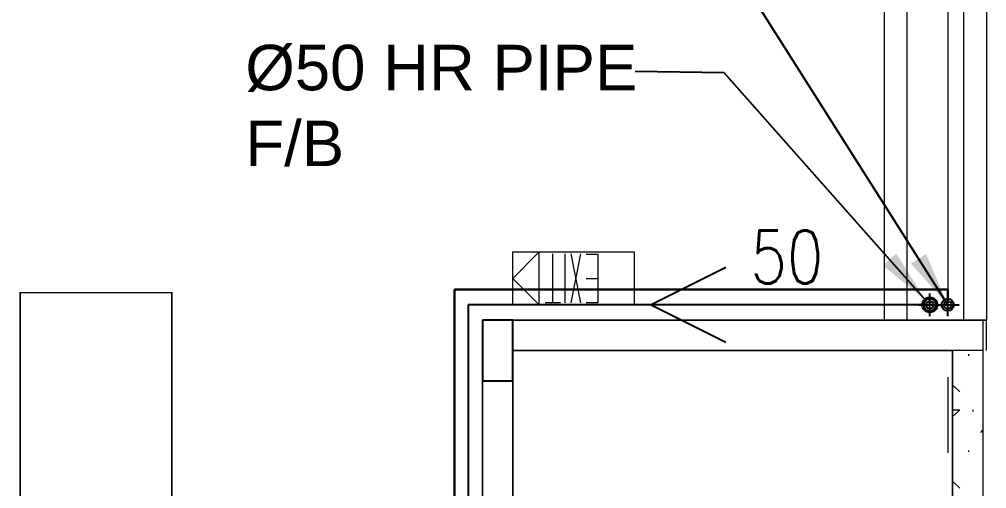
# Model space of a CAD drawing. Header units: millimetres. Extents: x -47219 to 440296, y -79832 to 7189.
# Drawn here: x 50270 to 56649, y -50327 to -47231 of the extents above; entities that cross this region are included whole.
import ezdxf

# ---------------------------------------------------------------- set-up
doc = ezdxf.new("R2010")
doc.units = ezdxf.units.MM
doc.linetypes.add('BLK_2 - 3RD STOREY  LOWER ROOF PLAN-archi clean_25 SEPT 2024$0$IDA - Grid Line', pattern=[3500, 2000, -500, 500, -500])
for name, color, linetype in [('BLK 2 - 1ST STOREY PLAN$0$ROOMTEXT', 7, 'Continuous'), ('BLK_2 - 3RD STOREY  LOWER ROOF PLAN-archi clean_25 SEPT 2024$0$M-ACMV_Plinth', 8, 'Continuous'), ('M_HR PIPE', 3, 'Continuous'), ('NWFP-PENETRATION', 5, 'Continuous'), ('ZONE NUMBER', 154, 'Continuous')]:
    doc.layers.add(name, color=color, linetype=linetype)
for name, color, linetype, lineweight in [('BLK_2 - 3RD STOREY  LOWER ROOF PLAN-archi clean_25 SEPT 2024$0$A-_DETA----_ED-1', 8, 'Continuous', 9), ('BLK_2 - 3RD STOREY  LOWER ROOF PLAN-archi clean_25 SEPT 2024$0$A-_WALL----_E', 8, 'Continuous', 9), ('BLK_2 - 3RD STOREY  LOWER ROOF PLAN-archi clean_25 SEPT 2024$0$E-_LIGT----_E', 8, 'Continuous', 9), ('BLK_2 - 3RD STOREY  LOWER ROOF PLAN-archi clean_25 SEPT 2024$0$S-_ANOTGRID_E-1', 8, 'BLK_2 - 3RD STOREY  LOWER ROOF PLAN-archi clean_25 SEPT 2024$0$IDA - Grid Line', 9), ('BLK_2 - 3RD STOREY  LOWER ROOF PLAN-archi clean_25 SEPT 2024$0$S-_COLN----_E-1', 8, 'Continuous', 9), ('BLK_2 - 3RD STOREY  LOWER ROOF PLAN-archi clean_25 SEPT 2024$0$S-_COLN----_E-2', 8, 'Continuous', 25), ('M-_SPRKPIEX_E-', 1, 'Continuous', 30)]:
    doc.layers.add(name, color=color, linetype=linetype, lineweight=lineweight)
doc.styles.add('BLK 2 - 1ST STOREY PLAN$0$Arial', font='arial.ttf', dxfattribs={"height": 300})
doc.styles.add('Simplex', font='SIMPLEX.shx', dxfattribs={"width": 0.8, "height": 2.5})
doc.styles.get("Standard").update_dxf_attribs({"font": 'arial.ttf'})
doc.dimstyles.new('DIM 200', dxfattribs={"dimscale": 2000, "dimtxt": 0.18, "dimasz": 0.18, "dimexe": 0.18, "dimexo": 0.0625, "dimgap": 0.09, "dimtad": 0, "dimtih": 1, "dimtoh": 1, "dimdec": 0, "dimzin": 0, "dimdsep": 46, "dimtxsty": 'Standard', "dimblk": 'OBLIQUE', "dimcen": 0.09, "dimadec": 0, "dimazin": 0, "dimtfac": 1, "dimtdec": 0, "dimtofl": 0, "dimtmove": 0, "dimatfit": 3, "dimfxl": 1, "dimtolj": 1, "dimtzin": 0, "dimarcsym": 0})

# ---------------------------------------------------------------- blocks, each defined once
blk = doc.blocks.new('_Oblique')
at = {"color": 0, "linetype": 'ByBlock', "lineweight": -2}
blk.add_line((-0.5, -0.5), (0.5, 0.5), dxfattribs=at)
blk = doc.blocks.new('50 PIPE SLEEVE')
at = {"layer": 'NWFP-PENETRATION'}
for p, q in [((0, -75), (0, 75)), ((-75, 0), (75, 0))]:
    blk.add_line(p, q, dxfattribs=at)
blk.add_circle((0, 0), 40, dxfattribs=at)
at = {"layer": 'NWFP-PENETRATION', "color": 1}
blk.add_circle((0, 0), 25, dxfattribs=at)
blk = doc.blocks.new('BLK_2 - 3RD STOREY  LOWER ROOF PLAN-archi clean_25 SEPT 2024$0$IDA - Exit Sign - IDA - Exit Sign - Right Side-3511519-BLK 2 LOWER ROOF PLAN')
at = {"layer": 'BLK_2 - 3RD STOREY  LOWER ROOF PLAN-archi clean_25 SEPT 2024$0$A-_DETA----_ED-1'}
for p, q in [((-163.9, -115.1), (-163.9, -432.5)), ((-83.9, -115.1), (-163.9, -115.1)), ((-48.9, -112.8), (14, -437.8)), ((14, -112.8), (-48.9, -437.8)), ((55.1, -112.8), (55.1, -437.8)), ((185.1, -115.3), (85.1, -115.3)), ((135.1, -115.3), (135.1, -437.8)), ((-83.9, -275), (-163.9, -275)), ((-163.9, -432.5), (-83.9, -432.5))]:
    blk.add_line(p, q, dxfattribs=at)
at = {"layer": 'BLK_2 - 3RD STOREY  LOWER ROOF PLAN-archi clean_25 SEPT 2024$0$E-_LIGT----_E'}
for p, q in [((-400, -450), (-400, -100)), ((-400, -100), (400, -100)), ((225, -100), (225, -450)), ((400, -275), (225, -100)), ((400, -100), (400, -450)), ((225, -450), (400, -275)), ((400, -450), (-400, -450))]:
    blk.add_line(p, q, dxfattribs=at)
blk = doc.blocks.new('BLK_2 - 3RD STOREY  LOWER ROOF PLAN-archi clean_25 SEPT 2024$0$IDA - Rectangle Column - 200W X 400D-3770577-BLK 2 LOWER ROOF PLAN')
at = {"layer": 'BLK_2 - 3RD STOREY  LOWER ROOF PLAN-archi clean_25 SEPT 2024$0$S-_COLN----_E-1'}
h = blk.add_hatch(dxfattribs=at)
h.set_pattern_fill('FP_21', color=256, style=0, pattern_type=2)
h.set_pattern_definition([(50, (120236.4, 92142.4), (1821.84, -159.39), [190.5, -2095.5]), (355, (120236.4, 92142.4), (-352.428, 1910.567), [152.4, -1676.4]), (100.451, (120388.2, 92129.1), (1469.426, 1751.166), [161.9, -1780.9]), (46.184, (120236.4, 92650.4), (2710.79, -420.428), [285.75, -3143.25]), (96.636, (120462.3, 92615.3), (2374.026, 2474.276), [242.85, -2671.35]), (351.184, (120236.4, 92650.4), (2374.05, 2474.25), [228.6, -2514.6]), (21, (120490.4, 92523.4), (1516.144, -1022.652), [190.5, -2095.5]), (326, (120490.4, 92523.4), (618.02, 1841.88), [152.4, -1676.4]), (71.451, (120616.7, 92438.2), (2134.171, 819.212), [161.9, -1780.9]), (37.5, (120236.4, 92142.4), (30.886, 845.5504), [83.82, -1572.26, 83.82, -1617.98, -1682.75]), (37.5, (120236.4, 92142.4), (30.886, 845.5504), [-3357.88, 83.82, -1598.93]), (7.5, (120236.4, 92142.4), (668.1966, 1001.806), [83.82, -886.46, 83.82, -1534.16, -641.35]), (7.5, (120236.4, 92142.4), (668.1966, 1001.806), [-2588.26, 83.82, -557.53]), (327.5, (119669.95, 92142.4), (1355.9093, -57.2896), [83.82, -551.18, 83.82, -1897.38, -2628.9]), (327.5, (119669.95, 92142.4), (1355.9093, -57.2896), [-2616.2, 83.82, -2545.08]), (317.5, (119416, 92142.4), (1481.293, 254.266), [83.82, -741.68, 83.82, -1231.9, -1866.9]), (317.5, (119416, 92142.4), (1481.293, 254.266), [-2141.22, 83.82, -1783.08])])
h.paths.add_polyline_path([(100, -200), (100, 200), (-100, 200), (-100, -200)])
at = {"layer": 'BLK_2 - 3RD STOREY  LOWER ROOF PLAN-archi clean_25 SEPT 2024$0$S-_COLN----_E-2'}
for p, q in [((100, 200), (-100, 200)), ((-100, 200), (-100, -200)), ((100, -200), (100, 200)), ((-100, -200), (100, -200))]:
    blk.add_line(p, q, dxfattribs=at)
blk = doc.blocks.new('BLK_2 - 3RD STOREY  LOWER ROOF PLAN-archi clean_25 SEPT 2024$0$mep roof 1')
at = {"layer": 'BLK_2 - 3RD STOREY  LOWER ROOF PLAN-archi clean_25 SEPT 2024$0$M-ACMV_Plinth', "const_width": 10}
blk.add_lwpolyline([(-13298.4, -36209.7), (-13298.4, -31409.7), (-12298.4, -31409.7), (-12298.4, -36209.7)], close=True, dxfattribs=at)
blk.add_lwpolyline([(-13298.4, -36209.7), (-13298.4, -31409.7), (-12298.4, -31409.7), (-12298.4, -36209.7)], close=True, dxfattribs=at)
blk = doc.blocks.new('BLK_2 - 3RD STOREY  LOWER ROOF PLAN-archi clean_25 SEPT 2024')
at = {"layer": 'BLK_2 - 3RD STOREY  LOWER ROOF PLAN-archi clean_25 SEPT 2024$0$A-_WALL----_E'}
h = blk.add_hatch(dxfattribs=at)
h.set_pattern_fill('FP_3', color=256, style=0, pattern_type=2)
h.set_pattern_definition([(0, (42341.6, 0), (635, 635), [79.375, -555.625]), (90, (42341.6, 0), (-635, 635), [79.375, -555.625]), (135, (42420.97, 0), (-635.0003, 0), [112.253, -785.772]), (0, (42421, 357.2), (635, 635), [79.375, -555.625]), (45, (42460.66, 317.5), (0, 635.0003), [56.127, -841.899]), (135, (42460.66, 317.5), (-635.0003, 0), [56.127, -841.899]), (0, (42659.1, 515.94), (635, 635), [112.253, -522.747]), (45, (42659.1, 515.94), (0, 635.0003), [79.375, -818.651]), (135, (42771.35, 515.94), (-635.0003, 0), [79.375, -818.651]), (90, (42778.16, 158.75), (-635, 635), [79.375, -555.625]), (45, (42778.16, 158.75), (0, 635.0003), [56.127, -841.899]), (135, (42817.84, 198.44), (-635.0003, 0), [56.127, -841.899]), (0, (42421, 158.75), (635, 635), [39.687, -531.812]), (0, (42897.2, 317.5), (635, 635), [39.687, -531.812]), (90, (42698.8, 396.9), (-635, 635), [39.687, -531.812]), (135, (42778.16, 39.7), (-635.0003, 0), [56.127, -841.899]), (135, (42500.34, 476.25), (-635.0003, 0), [56.127, -841.899]), (45, (42639.25, 208.36), (0, 635.0003), [56.127, -841.899]), (90, (42559.9, 79.4), (-635, 635), [9.922, -625.078]), (90, (42589.64, 347.27), (-635, 635), [9.922, -625.078]), (90, (42887.3, 456.4), (-635, 635), [9.922, -625.078]), (90, (42897.2, 119.06), (-635, 635), [9.922, -625.078])])
h.paths.add_polyline_path([(-74893.8, -94927.4), (-74694.8, -94927.4), (-74694.8, -92142.4), (-74894.8, -92142.4), (-74894.8, -94927.4)])
for p, q in [((-74819.8, -91942.4), (-74819.8, -89277.4)), ((-74669.8, -89427.4), (-74669.8, -91942.4)), ((-77694.8, -91942.4), (-77994.8, -91942.4)), ((-77994.8, -99627.4), (-77994.8, -91942.4)), ((-77994.8, -91942.4), (-74694.8, -91942.4)), ((-76594.8, -91942.4), (-77694.8, -91942.4)), ((-74694.8, -91942.4), (-76594.8, -91942.4)), ((-74819.8, -91942.4), (-74669.8, -91942.4)), ((-74669.8, -91942.4), (-74694.8, -91942.4)), ((-74694.8, -91942.4), (-74694.8, -92142.4)), ((-74669.8, -92142.4), (-74669.8, -91942.4)), ((-77994.8, -92142.4), (-77994.8, -98127.4)), ((-77794.8, -92142.4), (-77694.8, -92142.4)), ((-77794.8, -98127.4), (-77794.8, -92142.4)), ((-77794.8, -92142.4), (-77794.8, -95277.4)), ((-74894.8, -92142.4), (-77794.8, -92142.4)), ((-77694.8, -92142.4), (-76594.8, -92142.4)), ((-76594.8, -92142.4), (-74894.8, -92142.4)), ((-74894.8, -99227.4), (-74894.8, -92142.4)), ((-74894.8, -92142.4), (-74894.8, -94927.4)), ((-74694.8, -92142.4), (-74894.8, -92142.4)), ((-74694.8, -92142.4), (-74694.8, -95827.4))]:
    blk.add_line(p, q, dxfattribs=at)
blk.add_lwpolyline([(-75344.8, -91942.4), (-75194.8, -91942.4), (-75194.8, -64762.4), (-75344.8, -64762.4)], close=True, dxfattribs=at)
at = {"layer": 'BLK_2 - 3RD STOREY  LOWER ROOF PLAN-archi clean_25 SEPT 2024$0$S-_ANOTGRID_E-1'}
blk.add_line((-74892.8, -37319.3), (-74944.8, -122559.3), dxfattribs=at)
at = {"layer": 'BLK_2 - 3RD STOREY  LOWER ROOF PLAN-archi clean_25 SEPT 2024$0$A-_WALL----_E'}
for name, p in [('BLK_2 - 3RD STOREY  LOWER ROOF PLAN-archi clean_25 SEPT 2024$0$mep roof 1', (-67744.8, -60352.4)), ('BLK_2 - 3RD STOREY  LOWER ROOF PLAN-archi clean_25 SEPT 2024$0$IDA - Rectangle Column - 200W X 400D-3770577-BLK 2 LOWER ROOF PLAN', (-77894.8, -92142.4))]:
    blk.add_blockref(name, p, dxfattribs=at)
at = {"layer": 'BLK_2 - 3RD STOREY  LOWER ROOF PLAN-archi clean_25 SEPT 2024$0$A-_WALL----_E', "rotation": 180}
blk.add_blockref('BLK_2 - 3RD STOREY  LOWER ROOF PLAN-archi clean_25 SEPT 2024$0$IDA - Exit Sign - IDA - Exit Sign - Right Side-3511519-BLK 2 LOWER ROOF PLAN', (-77394.8, -91942.4), dxfattribs=at)

msp = doc.modelspace()

# ---------------------------------------------------------------- linework, layer by layer
at = {"layer": 'M-_SPRKPIEX_E-'}
for p, q in [((56391.9, -49013.9), (53139.4, -49013.9)), ((53139.4, -49013.9), (53139.4, -56084.3)), ((56391.9, -49089.7), (56391.9, -49013.9))]:
    msp.add_line(p, q, dxfattribs=at)
at = {"layer": 'M_HR PIPE'}
for p, q in [((56299, -49114.7), (53230.2, -49114.7)), ((53230.2, -49114.7), (53230.2, -54044.7))]:
    msp.add_line(p, q, dxfattribs=at)
msp.add_lwpolyline([(54928.1, -48868.8), (54436.4, -49114.7), (54928.1, -49360.5)], dxfattribs=at)
msp.add_circle((56274, -49114.7), 50, dxfattribs=at)

# ---------------------------------------------------------------- block references
at = {"layer": 'M-_SPRKPIEX_E-'}
msp.add_blockref('BLK_2 - 3RD STOREY  LOWER ROOF PLAN-archi clean_25 SEPT 2024', (131318.5, 42727.7), dxfattribs=at)
at = {"layer": 'NWFP-PENETRATION'}
for p in [(56274, -49114.7), (56391.9, -49114.7)]:
    msp.add_blockref('50 PIPE SLEEVE', p, dxfattribs=at)

# ---------------------------------------------------------------- texts
at = {"layer": 'BLK 2 - 1ST STOREY PLAN$0$ROOMTEXT', "insert": (51760.5, -47399.1), "char_height": 300, "width": 3888.475, "attachment_point": 1, "style": 'BLK 2 - 1ST STOREY PLAN$0$Arial'}
msp.add_mtext('%%C50 HR PIPE \\PF/B', dxfattribs=at)
at = {"layer": 'M_HR PIPE', "style": 'Simplex', "width": 0.8}
msp.add_text('50', height=350, dxfattribs=at).set_placement((55091.4, -48973.5))

# ---------------------------------------------------------------- leaders
at = {"layer": 'ZONE NUMBER', "color": 0}
msp.add_leader([(56391.9, -49114.7), (55024, -46954.2), (54333.7, -46954.2)], dimstyle='DIM 200', dxfattribs=at)
msp.add_leader([(56247, -49085.2), (54918.8, -47582.8), (54331.9, -47574.4)], dimstyle='DIM 200', override={"dimgap": 0.09, "dimtad": 0}, dxfattribs=at)

doc.saveas('drawing.dxf')
